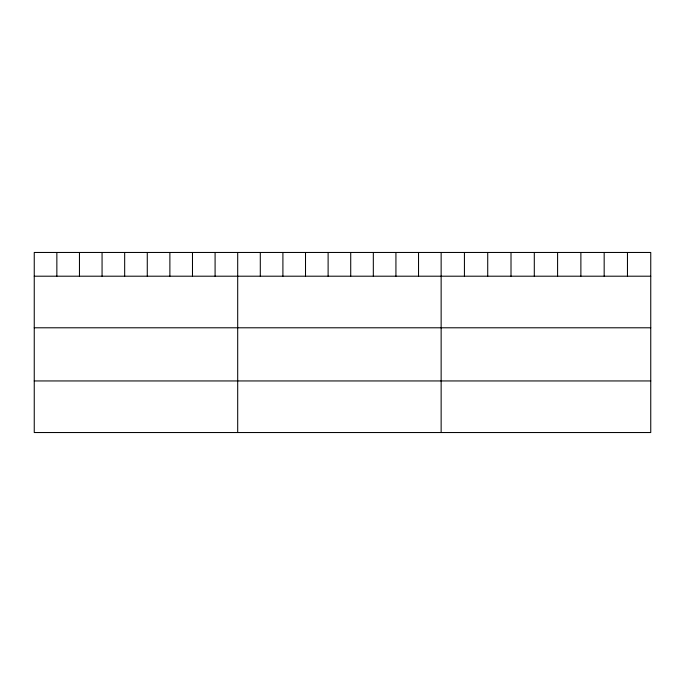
<?xml version="1.0" encoding="UTF-8"?>
<svg xmlns="http://www.w3.org/2000/svg" width="685" height="685" viewBox="0 0 685 685"><rect width="100%" height="100%" fill="white"/><g stroke="black" fill="none" stroke-linecap="round" stroke-linejoin="round"><path stroke-width="1.03" d="M650.75 276.201L650.75 432.535L34.25 432.535L34.25 252.465L650.75 252.465L650.75 276.201L34.25 276.201M34.25 327.79L650.75 327.79M34.25 380.946L650.75 380.946M627.46 252.465L627.46 276.201M604.17 252.465L604.17 276.201M580.88 252.465L580.88 276.201M557.59 252.465L557.59 276.201M534.3 252.465L534.3 276.201M511.01 252.465L511.01 276.201M487.72 252.465L487.72 276.201M464.43 252.465L464.43 276.201M441.14 252.465L441.14 432.535M418.535 252.465L418.535 276.201M395.93 252.465L395.93 276.201M373.325 252.465L373.325 276.201M350.72 252.465L350.72 276.201M328.115 252.465L328.115 276.201M305.51 252.465L305.51 276.201M282.905 252.465L282.905 276.201M260.3 252.465L260.3 276.201M237.695 252.465L237.695 432.535M215.09 252.465L215.09 276.201M192.485 252.465L192.485 276.201M169.88 252.465L169.88 276.201M147.275 252.465L147.275 276.201M124.67 252.465L124.67 276.201M102.065 252.465L102.065 276.201M79.46 252.465L79.46 276.201M56.855 252.465L56.855 276.201"/></g></svg>
